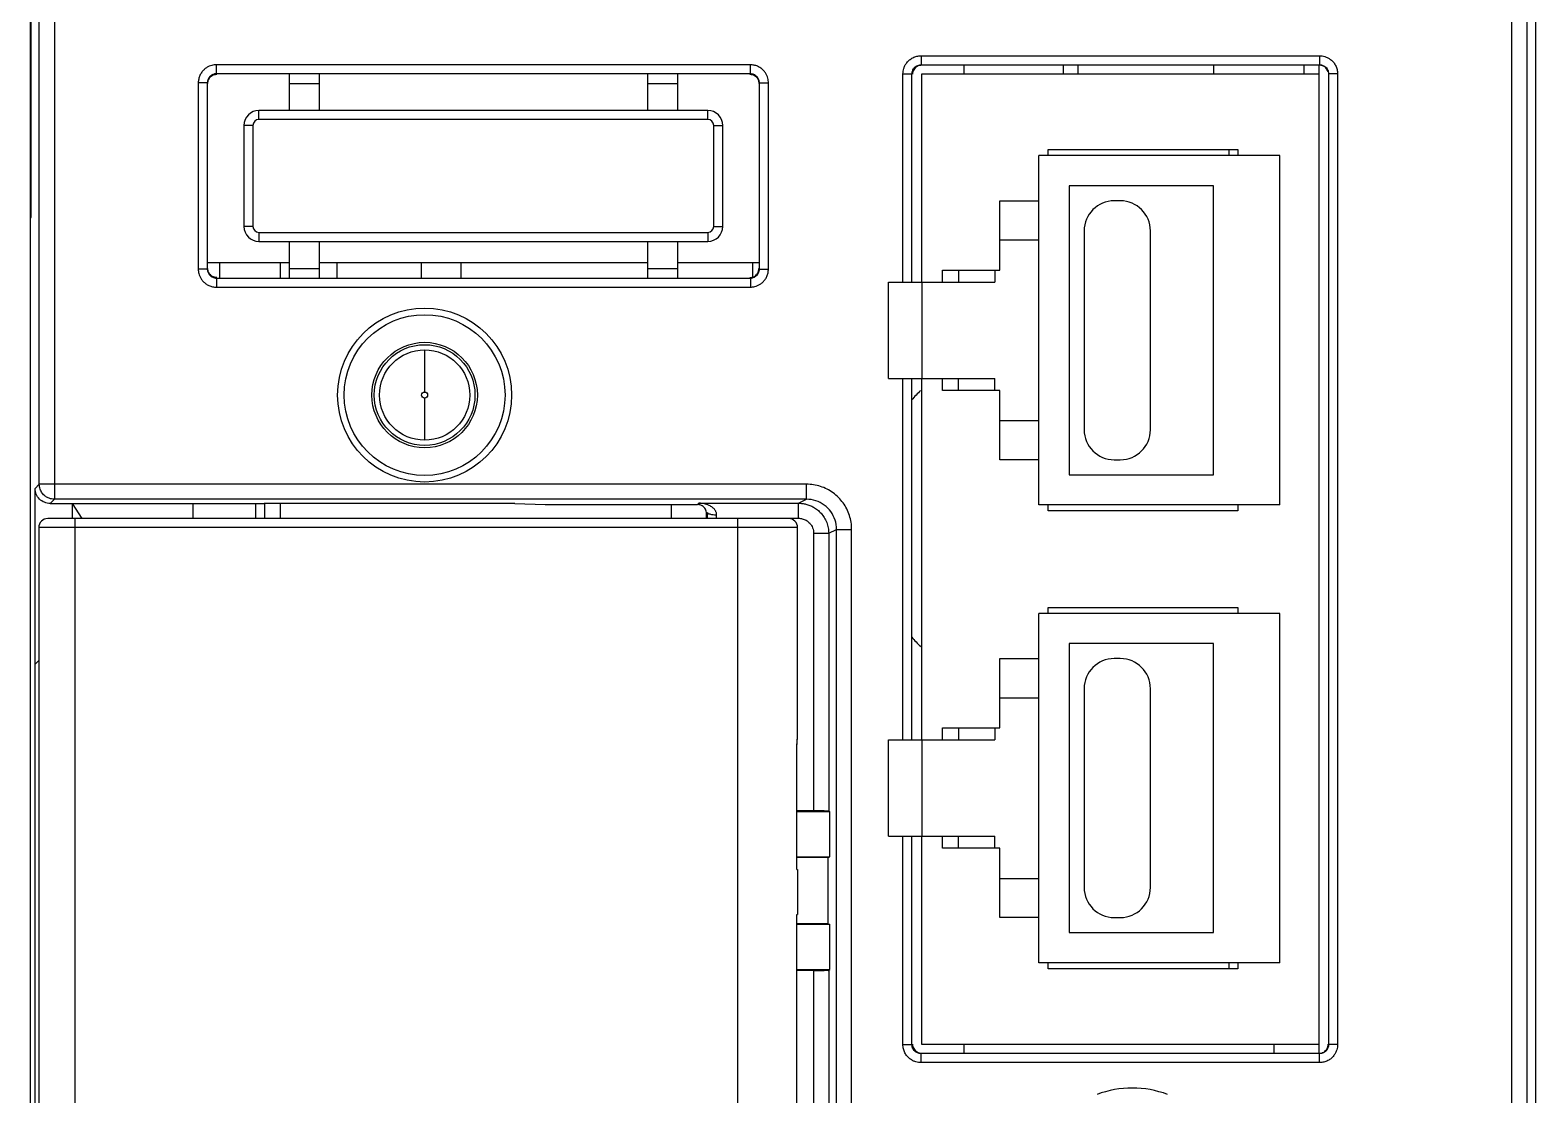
# Model space of a CAD drawing. Header units: millimetres. Extents: x -300 to 5587, y 233 to 3316.
# Drawn here: x 5386.5 to 5436.5, y 1655.4 to 1690.7 of the extents above; entities that cross this region are included whole.
import ezdxf

# ---------------------------------------------------------------- set-up
doc = ezdxf.new("R2010")
doc.units = ezdxf.units.MM

msp = doc.modelspace()

# ---------------------------------------------------------------- linework, layer by layer
at = {"color": 7, "linetype": 'Continuous'}
for p, q in [((5386.528, 1725.922), (5386.528, 1567.027)), ((5436.528, 1567.027), (5436.528, 1725.922)), ((5386.566, 1684.527), (5386.566, 1693.527)), ((5387.333, 1692.787), (5387.333, 1675.167)), ((5435.722, 1692.787), (5435.722, 1567.332)), ((5386.834, 1675.667), (5386.834, 1692.304)), ((5436.222, 1692.304), (5436.222, 1567.332)), ((5410.444, 1689.593), (5392.712, 1689.593)), ((5392.712, 1689.293), (5392.712, 1689.593)), ((5410.444, 1689.293), (5410.444, 1689.593)), ((5416.111, 1689.894), (5416.111, 1689.594)), ((5416.111, 1689.894), (5429.345, 1689.894)), ((5416.111, 1689.594), (5429.345, 1689.594)), ((5417.528, 1689.594), (5417.528, 1689.277)), ((5420.828, 1689.594), (5420.828, 1689.277)), ((5421.328, 1689.277), (5421.328, 1689.594)), ((5425.828, 1689.594), (5425.828, 1689.277)), ((5428.828, 1689.594), (5428.828, 1689.277)), ((5429.328, 1656.777), (5429.328, 1689.594)), ((5429.345, 1689.894), (5429.345, 1689.594)), ((5410.444, 1689.293), (5392.712, 1689.293)), ((5392.712, 1689.293), (5392.728, 1689.277)), ((5395.128, 1689.277), (5395.128, 1688.077)), ((5396.128, 1689.277), (5396.128, 1688.077)), ((5407.028, 1689.277), (5407.028, 1688.077)), ((5408.028, 1689.277), (5408.028, 1688.077)), ((5410.428, 1689.277), (5410.444, 1689.293)), ((5415.511, 1682.377), (5415.511, 1689.294)), ((5415.511, 1689.294), (5415.811, 1689.294)), ((5415.811, 1682.377), (5415.811, 1689.294)), ((5416.128, 1689.277), (5416.128, 1682.377)), ((5429.328, 1689.277), (5416.128, 1689.277)), ((5429.645, 1689.294), (5429.645, 1657.06)), ((5429.945, 1689.294), (5429.645, 1689.294)), ((5429.945, 1689.294), (5429.945, 1657.06)), ((5392.112, 1688.993), (5392.112, 1682.811)), ((5392.412, 1688.993), (5392.112, 1688.993)), ((5392.412, 1688.993), (5392.412, 1682.811)), ((5392.412, 1688.993), (5392.428, 1688.977)), ((5395.128, 1688.977), (5396.128, 1688.977)), ((5407.028, 1688.977), (5408.028, 1688.977)), ((5410.728, 1688.977), (5410.744, 1688.993)), ((5410.744, 1682.811), (5410.744, 1688.993)), ((5410.744, 1688.993), (5411.044, 1688.993)), ((5411.044, 1682.811), (5411.044, 1688.993)), ((5409.028, 1688.077), (5394.128, 1688.077)), ((5394.128, 1687.777), (5394.128, 1688.077)), ((5409.028, 1687.777), (5409.028, 1688.077)), ((5393.928, 1687.577), (5393.628, 1687.577)), ((5393.628, 1687.577), (5393.628, 1684.227)), ((5393.928, 1687.577), (5393.928, 1684.227)), ((5409.028, 1687.777), (5394.128, 1687.777)), ((5409.228, 1687.577), (5409.528, 1687.577)), ((5409.228, 1684.227), (5409.228, 1687.577)), ((5409.528, 1684.227), (5409.528, 1687.577)), ((5428.028, 1686.577), (5420.028, 1686.577)), ((5420.028, 1674.977), (5420.028, 1686.577)), ((5420.328, 1686.577), (5420.328, 1686.777)), ((5420.328, 1686.777), (5426.628, 1686.777)), ((5426.328, 1686.777), (5426.328, 1686.577)), ((5426.628, 1686.777), (5426.628, 1686.577)), ((5428.028, 1674.977), (5428.028, 1686.577)), ((5425.828, 1685.577), (5421.028, 1685.577)), ((5421.028, 1685.577), (5421.028, 1675.977)), ((5425.828, 1675.977), (5425.828, 1685.577)), ((5418.728, 1685.077), (5420.028, 1685.077)), ((5418.728, 1682.777), (5418.728, 1685.077)), ((5422.728, 1685.077), (5422.528, 1685.077)), ((5386.528, 1684.527), (5386.566, 1684.527)), ((5393.928, 1684.227), (5393.628, 1684.227)), ((5394.128, 1684.027), (5409.028, 1684.027)), ((5394.128, 1684.027), (5394.128, 1683.727)), ((5409.028, 1684.027), (5409.028, 1683.727)), ((5409.228, 1684.227), (5409.528, 1684.227)), ((5421.528, 1684.077), (5421.528, 1677.477)), ((5423.728, 1677.477), (5423.728, 1684.077)), ((5394.128, 1683.727), (5409.028, 1683.727)), ((5395.128, 1683.727), (5395.128, 1682.527)), ((5396.128, 1683.727), (5396.128, 1682.527)), ((5407.028, 1683.727), (5407.028, 1682.527)), ((5408.028, 1683.727), (5408.028, 1682.527)), ((5418.728, 1683.777), (5420.028, 1683.777)), ((5392.428, 1683.027), (5395.128, 1683.027)), ((5392.828, 1682.527), (5392.828, 1683.027)), ((5394.828, 1683.027), (5394.828, 1682.527)), ((5396.128, 1683.027), (5407.028, 1683.027)), ((5396.728, 1682.527), (5396.728, 1683.027)), ((5399.528, 1682.527), (5399.528, 1683.027)), ((5400.828, 1683.027), (5400.828, 1682.527)), ((5408.028, 1683.027), (5410.728, 1683.027)), ((5410.528, 1682.527), (5410.528, 1683.027)), ((5392.412, 1682.811), (5392.112, 1682.811)), ((5392.412, 1682.811), (5392.428, 1682.827)), ((5392.712, 1682.511), (5392.728, 1682.527)), ((5392.712, 1682.511), (5410.444, 1682.511)), ((5392.712, 1682.511), (5392.712, 1682.211)), ((5395.128, 1682.827), (5396.128, 1682.827)), ((5407.028, 1682.827), (5408.028, 1682.827)), ((5410.444, 1682.511), (5410.428, 1682.527)), ((5410.444, 1682.511), (5410.444, 1682.211)), ((5410.744, 1682.811), (5410.728, 1682.827)), ((5410.744, 1682.811), (5411.044, 1682.811)), ((5416.828, 1682.777), (5418.728, 1682.777)), ((5416.828, 1682.377), (5416.828, 1682.777)), ((5417.358, 1682.777), (5417.358, 1682.377)), ((5418.558, 1682.777), (5418.558, 1682.377)), ((5392.712, 1682.211), (5410.444, 1682.211)), ((5415.028, 1682.377), (5418.558, 1682.377)), ((5415.028, 1679.177), (5415.028, 1682.377)), ((5416.151, 1679.177), (5416.151, 1682.377)), ((5399.628, 1680.127), (5399.628, 1678.727)), ((5415.028, 1679.177), (5418.558, 1679.177)), ((5415.511, 1667.177), (5415.511, 1679.177)), ((5415.811, 1667.177), (5415.811, 1679.177)), ((5416.128, 1679.177), (5416.128, 1667.177)), ((5416.828, 1678.777), (5416.828, 1679.177)), ((5417.358, 1678.777), (5417.358, 1679.177)), ((5418.558, 1678.777), (5418.558, 1679.177)), ((5399.628, 1678.527), (5399.628, 1677.127)), ((5418.728, 1678.777), (5416.828, 1678.777)), ((5418.728, 1676.477), (5418.728, 1678.777)), ((5418.728, 1677.777), (5420.028, 1677.777)), ((5420.028, 1676.477), (5418.728, 1676.477)), ((5422.528, 1676.477), (5422.728, 1676.477)), ((5386.834, 1675.667), (5386.694, 1675.527)), ((5386.694, 1669.693), (5386.694, 1675.527)), ((5412.308, 1675.667), (5386.834, 1675.667)), ((5412.308, 1675.167), (5412.308, 1675.667)), ((5421.028, 1675.977), (5425.828, 1675.977)), ((5387.333, 1675.167), (5387.194, 1675.027)), ((5387.194, 1675.027), (5394.023, 1675.027)), ((5412.308, 1675.167), (5387.333, 1675.167)), ((5387.928, 1675.027), (5387.928, 1674.527)), ((5387.928, 1675.027), (5388.24, 1674.527)), ((5391.928, 1675.027), (5391.928, 1674.527)), ((5394.023, 1674.527), (5394.023, 1675.027)), ((5402.628, 1675.024), (5394.305, 1675.024)), ((5394.324, 1675.024), (5394.323, 1675.022)), ((5394.323, 1674.527), (5394.323, 1675.022)), ((5394.828, 1675.024), (5394.828, 1674.527)), ((5402.628, 1675.024), (5403.628, 1674.989)), ((5408.69, 1674.989), (5408.737, 1675.036)), ((5408.737, 1675.036), (5412.046, 1675.036)), ((5412.045, 1674.536), (5412.045, 1675.036)), ((5412.046, 1675.036), (5412.308, 1675.167)), ((5411.713, 1674.527), (5387.113, 1674.527)), ((5388.013, 1674.527), (5388.013, 1581.527)), ((5403.628, 1674.989), (5408.69, 1674.989)), ((5407.828, 1674.527), (5407.828, 1674.989)), ((5408.99, 1674.689), (5409.023, 1674.722)), ((5408.99, 1674.527), (5408.99, 1674.689)), ((5410.013, 1674.527), (5410.013, 1581.527)), ((5411.713, 1674.536), (5412.045, 1674.536)), ((5428.028, 1674.977), (5420.028, 1674.977)), ((5420.328, 1674.777), (5420.328, 1674.977)), ((5426.628, 1674.777), (5420.328, 1674.777)), ((5426.628, 1674.977), (5426.628, 1674.777)), ((5386.813, 1674.227), (5386.813, 1581.827)), ((5412.013, 1674.227), (5386.813, 1674.227)), ((5412.013, 1667.547), (5412.013, 1674.227)), ((5412.545, 1674.036), (5413.045, 1674.036)), ((5412.545, 1674.036), (5412.545, 1664.82)), ((5413.045, 1674.036), (5413.308, 1674.167)), ((5413.045, 1674.036), (5413.045, 1664.811)), ((5413.308, 1581.887), (5413.308, 1674.167)), ((5413.308, 1674.167), (5413.808, 1674.167)), ((5413.808, 1581.887), (5413.808, 1674.167)), ((5420.328, 1671.577), (5426.628, 1671.577)), ((5420.328, 1671.377), (5420.328, 1671.577)), ((5426.628, 1671.577), (5426.628, 1671.377)), ((5420.028, 1659.777), (5420.028, 1671.377)), ((5428.028, 1671.377), (5420.028, 1671.377)), ((5428.028, 1659.777), (5428.028, 1671.377)), ((5421.028, 1670.377), (5421.028, 1660.777)), ((5425.828, 1670.377), (5421.028, 1670.377)), ((5425.828, 1660.777), (5425.828, 1670.377)), ((5386.813, 1669.812), (5386.692, 1669.691)), ((5386.692, 1635.929), (5386.692, 1669.691)), ((5418.728, 1667.577), (5418.728, 1669.877)), ((5418.728, 1669.877), (5420.028, 1669.877)), ((5422.728, 1669.877), (5422.528, 1669.877)), ((5418.728, 1668.577), (5420.028, 1668.577)), ((5421.528, 1668.877), (5421.528, 1662.277)), ((5423.728, 1662.277), (5423.728, 1668.877)), ((5416.828, 1667.177), (5416.828, 1667.577)), ((5416.828, 1667.577), (5418.728, 1667.577)), ((5417.358, 1667.577), (5417.358, 1667.177)), ((5418.558, 1667.577), (5418.558, 1667.177)), ((5415.028, 1663.977), (5415.028, 1667.177)), ((5415.028, 1667.177), (5418.558, 1667.177)), ((5416.151, 1663.977), (5416.151, 1667.177)), ((5411.982, 1662.877), (5411.982, 1666.948)), ((5411.986, 1666.935), (5411.982, 1666.948)), ((5411.986, 1662.877), (5411.986, 1666.936)), ((5412.545, 1664.82), (5411.986, 1664.82)), ((5413.084, 1664.792), (5411.986, 1664.792)), ((5413.045, 1664.811), (5413.084, 1664.792)), ((5413.084, 1663.297), (5413.084, 1664.792)), ((5415.028, 1663.977), (5418.558, 1663.977)), ((5415.511, 1657.06), (5415.511, 1663.977)), ((5415.811, 1657.06), (5415.811, 1663.977)), ((5416.128, 1663.977), (5416.128, 1657.077)), ((5416.828, 1663.577), (5416.828, 1663.977)), ((5418.728, 1663.577), (5416.828, 1663.577)), ((5417.358, 1663.577), (5417.358, 1663.977)), ((5418.558, 1663.577), (5418.558, 1663.977)), ((5418.728, 1661.277), (5418.728, 1663.577)), ((5411.986, 1663.297), (5413.084, 1663.297)), ((5413.028, 1663.27), (5411.986, 1663.27)), ((5413.028, 1663.27), (5413.084, 1663.297)), ((5413.028, 1661.07), (5413.028, 1663.27)), ((5411.982, 1662.877), (5412.013, 1662.877)), ((5412.013, 1662.877), (5412.013, 1661.377)), ((5418.728, 1662.577), (5420.028, 1662.577)), ((5411.982, 1653.306), (5411.982, 1661.377)), ((5411.982, 1661.377), (5412.013, 1661.377)), ((5411.986, 1653.318), (5411.986, 1661.377)), ((5413.028, 1661.07), (5411.986, 1661.07)), ((5413.084, 1661.042), (5411.986, 1661.042)), ((5413.028, 1661.07), (5413.084, 1661.042)), ((5413.084, 1659.547), (5413.084, 1661.042)), ((5420.028, 1661.277), (5418.728, 1661.277)), ((5422.528, 1661.277), (5422.728, 1661.277)), ((5421.028, 1660.777), (5425.828, 1660.777)), ((5411.986, 1659.547), (5413.084, 1659.547)), ((5412.545, 1659.52), (5411.986, 1659.52)), ((5412.545, 1659.52), (5412.545, 1621.027)), ((5413.045, 1659.528), (5413.084, 1659.547)), ((5413.045, 1659.528), (5413.045, 1621.027)), ((5428.028, 1659.777), (5420.028, 1659.777)), ((5420.328, 1659.577), (5420.328, 1659.777)), ((5426.628, 1659.577), (5420.328, 1659.577)), ((5426.328, 1659.777), (5426.328, 1659.577)), ((5426.628, 1659.777), (5426.628, 1659.577)), ((5415.511, 1657.06), (5415.811, 1657.06)), ((5416.128, 1657.077), (5429.328, 1657.077)), ((5417.528, 1657.077), (5417.528, 1656.76)), ((5427.828, 1657.077), (5427.828, 1656.76)), ((5429.945, 1657.06), (5429.645, 1657.06)), ((5416.111, 1656.46), (5416.111, 1656.76)), ((5429.345, 1656.76), (5416.111, 1656.76)), ((5429.345, 1656.46), (5429.345, 1656.76)), ((5429.345, 1656.46), (5416.111, 1656.46))]:
    msp.add_line(p, q, dxfattribs=at)
for radius in [2.89, 2.669, 1.751, 1.672, 1.5, 0.1]:
    msp.add_circle((5399.628, 1678.627), radius, dxfattribs=at)
for centre, radius, start, end in [((5394.128, 1687.577), 0.5, 90, 180), ((5409.028, 1687.577), 0.5, 0, 90), ((5394.128, 1687.577), 0.2, 90, 180), ((5409.028, 1687.577), 0.2, 0, 90), ((5422.528, 1684.077), 1, 90, 180), ((5422.728, 1684.077), 1, 0, 90), ((5394.128, 1684.227), 0.5, 180, 270), ((5394.128, 1684.227), 0.2, 180, 270), ((5409.028, 1684.227), 0.5, 270, 0), ((5409.028, 1684.227), 0.2, 270, 0), ((5420.328, 1674.527), 6, 134.823, 138.9731), ((5422.528, 1677.477), 1, 180, 270), ((5422.728, 1677.477), 1, 270, 0), ((5387.113, 1674.227), 0.3, 90, 180), ((5411.713, 1674.227), 0.3, 0, 90), ((5420.328, 1674.527), 6, 221.0269, 225.177), ((5422.528, 1668.877), 1, 90, 180), ((5422.728, 1668.877), 1, 0, 90), ((5422.528, 1662.277), 1, 180, 270), ((5422.728, 1662.277), 1, 270, 0), ((5423.128, 1652.299), 3.317, 69.3139, 110.698)]:
    msp.add_arc(centre, radius, start, end, dxfattribs=at)
for points, start_tangent, end_tangent in [([(5392.712, 1689.593), (5392.639, 1689.588), (5392.56, 1689.573), (5392.475, 1689.544), (5392.388, 1689.497), (5392.302, 1689.431), (5392.225, 1689.343), (5392.164, 1689.238), (5392.125, 1689.119), (5392.112, 1688.993)], (-1, -0.000011), (0.000067, -1)), ([(5411.044, 1688.993), (5411.039, 1689.067), (5411.023, 1689.148), (5410.993, 1689.234), (5410.945, 1689.322), (5410.877, 1689.408), (5410.789, 1689.483), (5410.684, 1689.543), (5410.567, 1689.58), (5410.444, 1689.593)], (0, 1), (-1, 0.00004)), ([(5415.511, 1689.294), (5415.518, 1689.38), (5415.538, 1689.47), (5415.576, 1689.565), (5415.638, 1689.662), (5415.725, 1689.753), (5415.838, 1689.827), (5415.969, 1689.876), (5416.111, 1689.894)], (-0.000012, 1), (1, 0.000049)), ([(5415.811, 1689.294), (5415.814, 1689.337), (5415.825, 1689.382), (5415.844, 1689.429), (5415.874, 1689.478), (5415.918, 1689.523), (5415.974, 1689.561), (5416.04, 1689.585), (5416.111, 1689.594)], (-0.000084, 1), (1, -0.000044)), ([(5415.978, 1689.537), (5415.868, 1689.427), (5415.828, 1689.277)], (-0.867069, -0.498188), (0, -1)), ([(5416.128, 1689.577), (5415.978, 1689.537)], (-1, 0), (-0.867069, -0.498188)), ([(5429.573, 1689.464), (5429.468, 1689.551), (5429.334, 1689.583)], (-0.603787, 0.797146), (-0.999999, -0.001222)), ([(5429.345, 1689.894), (5429.431, 1689.887), (5429.521, 1689.867), (5429.616, 1689.829), (5429.713, 1689.767), (5429.804, 1689.68), (5429.878, 1689.567), (5429.927, 1689.436), (5429.945, 1689.294)], (1, 0.000012), (0.000049, -1)), ([(5429.345, 1689.594), (5429.388, 1689.591), (5429.433, 1689.58), (5429.48, 1689.561), (5429.529, 1689.53), (5429.574, 1689.487), (5429.611, 1689.431), (5429.636, 1689.365), (5429.645, 1689.294)], (1, 0.000084), (-0.000044, -1)), ([(5392.712, 1689.293), (5392.676, 1689.291), (5392.636, 1689.283), (5392.594, 1689.268), (5392.55, 1689.245), (5392.507, 1689.212), (5392.469, 1689.168), (5392.438, 1689.115), (5392.419, 1689.056), (5392.412, 1688.993)], (-1, 0.000297), (0.000348, -1)), ([(5392.428, 1688.977), (5392.468, 1689.127), (5392.578, 1689.237), (5392.728, 1689.277)], (0, 1), (1, 0)), ([(5410.428, 1689.277), (5410.578, 1689.237), (5410.688, 1689.127), (5410.728, 1688.977)], (1, 0), (0, -1)), ([(5410.744, 1688.993), (5410.741, 1689.03), (5410.734, 1689.071), (5410.718, 1689.114), (5410.694, 1689.158), (5410.661, 1689.2), (5410.617, 1689.238), (5410.564, 1689.268), (5410.505, 1689.286), (5410.444, 1689.293)], (0.000305, 1), (-1, -0.000279)), ([(5429.628, 1689.343), (5429.573, 1689.464)], (-0.201059, 0.979579), (-0.603787, 0.797146)), ([(5392.112, 1682.811), (5392.117, 1682.738), (5392.132, 1682.659), (5392.161, 1682.574), (5392.207, 1682.487), (5392.274, 1682.401), (5392.361, 1682.324), (5392.467, 1682.263), (5392.586, 1682.225), (5392.712, 1682.211)], (0.000011, -1), (1, 0.000067)), ([(5392.412, 1682.811), (5392.414, 1682.775), (5392.422, 1682.735), (5392.436, 1682.693), (5392.46, 1682.649), (5392.493, 1682.606), (5392.537, 1682.568), (5392.59, 1682.537), (5392.649, 1682.518), (5392.712, 1682.511)], (-0.000297, -1), (1, 0.000348)), ([(5392.728, 1682.527), (5392.578, 1682.567), (5392.468, 1682.677), (5392.428, 1682.827)], (-1, 0), (0, 1)), ([(5410.428, 1682.527), (5410.578, 1682.567), (5410.688, 1682.677), (5410.728, 1682.827)], (1, 0), (0, 1)), ([(5410.444, 1682.511), (5410.48, 1682.513), (5410.52, 1682.521), (5410.562, 1682.536), (5410.606, 1682.559), (5410.649, 1682.592), (5410.687, 1682.636), (5410.718, 1682.689), (5410.737, 1682.748), (5410.744, 1682.811)], (1, -0.000297), (-0.000348, 1)), ([(5410.444, 1682.211), (5410.517, 1682.216), (5410.596, 1682.231), (5410.681, 1682.26), (5410.768, 1682.307), (5410.854, 1682.373), (5410.931, 1682.461), (5410.991, 1682.566), (5411.03, 1682.685), (5411.044, 1682.811)], (1, 0.000011), (-0.000067, 1)), ([(5387.194, 1675.027), (5387.002, 1675.065), (5386.84, 1675.173), (5386.732, 1675.336), (5386.694, 1675.527)], (-1, 0), (0, 1)), ([(5387.333, 1675.167), (5387.235, 1675.177), (5387.13, 1675.21), (5387.026, 1675.272), (5386.932, 1675.369), (5386.862, 1675.501), (5386.834, 1675.667)], (-1, 0.000305), (-0.000305, 1)), ([(5413.808, 1674.167), (5413.734, 1674.63), (5413.522, 1675.048), (5413.19, 1675.38), (5412.772, 1675.593), (5412.308, 1675.667)], (-0.000061, 1), (-1, -0.000066)), ([(5394.023, 1675.027), (5394.144, 1675.027), (5394.243, 1675.025), (5394.305, 1675.024)], (1, 0), (0.998784, -0.04931)), ([(5409.323, 1674.652), (5409.32, 1674.692), (5409.31, 1674.732), (5409.293, 1674.773), (5409.267, 1674.814), (5409.233, 1674.855), (5409.189, 1674.894), (5409.135, 1674.931), (5409.072, 1674.964), (5409, 1674.992), (5408.919, 1675.015), (5408.831, 1675.029), (5408.737, 1675.036)], (0.00666, 0.999978), (-0.999917, 0.012882)), ([(5412.046, 1675.036), (5412.167, 1675.028), (5412.291, 1675.005), (5412.417, 1674.964), (5412.545, 1674.901), (5412.671, 1674.815), (5412.791, 1674.701), (5412.896, 1674.56), (5412.978, 1674.396), (5413.028, 1674.218), (5413.045, 1674.036)], (1, -0.000799), (0.000313, -1)), ([(5413.308, 1674.167), (5413.259, 1674.477), (5413.117, 1674.755), (5412.896, 1674.976), (5412.618, 1675.118), (5412.308, 1675.167)], (0.000286, 1), (-1, -0.000321)), ([(5408.99, 1674.689), (5408.949, 1674.839), (5408.84, 1674.948), (5408.69, 1674.989)], (0, 1), (-1, 0)), ([(5409.023, 1674.536), (5409.023, 1674.631), (5409.023, 1674.722)], (-0.000006, 1), (0.004186, 0.999991)), ([(5409.023, 1674.722), (5409.065, 1674.688), (5409.175, 1674.662), (5409.323, 1674.652)], (0.07253, -0.997366), (0.999992, -0.003962)), ([(5409.323, 1674.536), (5409.323, 1674.595), (5409.323, 1674.652)], (0, 1), (0.006701, 0.999978)), ([(5412.045, 1674.536), (5412.106, 1674.532)], (1, -0.000001), (0.992559, -0.121764)), ([(5412.106, 1674.532), (5412.168, 1674.52), (5412.231, 1674.5), (5412.295, 1674.469), (5412.358, 1674.425), (5412.418, 1674.368), (5412.471, 1674.298), (5412.511, 1674.216), (5412.537, 1674.127), (5412.545, 1674.036)], (0.992559, -0.121764), (0.000034, -1)), ([(5411.982, 1666.948), (5412.005, 1667.24), (5412.013, 1667.547)], (0.104868, 0.994486), (0.000126, 1)), ([(5411.987, 1666.947), (5411.997, 1667.073), (5412.011, 1667.374), (5412.013, 1667.547)], (0.085413, 0.996346), (0.000108, 1)), ([(5411.986, 1666.934), (5411.987, 1666.947)], (0.087397, 0.996174), (0.085413, 0.996346)), ([(5413.045, 1664.811), (5413.002, 1664.814), (5412.892, 1664.817), (5412.733, 1664.819), (5412.545, 1664.82)], (-0.894482, 0.447105), (-1, 0)), ([(5412.545, 1659.52), (5412.733, 1659.52), (5412.892, 1659.522), (5413.002, 1659.525), (5413.045, 1659.528)], (1, 0), (0.894482, 0.447105)), ([(5416.111, 1656.46), (5416.025, 1656.467), (5415.935, 1656.487), (5415.84, 1656.525), (5415.743, 1656.587), (5415.652, 1656.674), (5415.577, 1656.787), (5415.528, 1656.918), (5415.511, 1657.06)], (-1, -0.000012), (-0.000049, 1)), ([(5416.111, 1656.76), (5416.068, 1656.764), (5416.023, 1656.774), (5415.975, 1656.793), (5415.927, 1656.824), (5415.882, 1656.867), (5415.844, 1656.923), (5415.82, 1656.989), (5415.811, 1657.06)], (-1, -0.000084), (0.000044, 1)), ([(5415.828, 1657.077), (5415.868, 1656.927)], (0, -1), (0.498188, -0.867069)), ([(5429.327, 1656.769), (5429.484, 1656.811), (5429.594, 1656.921), (5429.634, 1657.071)], (1, 0), (0, 1)), ([(5429.645, 1657.06), (5429.641, 1657.017), (5429.631, 1656.972), (5429.612, 1656.925), (5429.581, 1656.876), (5429.538, 1656.831), (5429.482, 1656.793), (5429.416, 1656.769), (5429.345, 1656.76)], (0.000084, -1), (-1, 0.000044)), ([(5429.945, 1657.06), (5429.938, 1656.974), (5429.918, 1656.884), (5429.879, 1656.789), (5429.818, 1656.692), (5429.731, 1656.601), (5429.618, 1656.527), (5429.487, 1656.478), (5429.345, 1656.46)], (0.000012, -1), (-1, -0.000049)), ([(5415.868, 1656.927), (5415.978, 1656.817), (5416.128, 1656.777)], (0.498188, -0.867069), (1, 0))]:
    msp.add_spline(points, degree=3, dxfattribs=dict(at, start_tangent=start_tangent, end_tangent=end_tangent))

doc.saveas('drawing.dxf')
